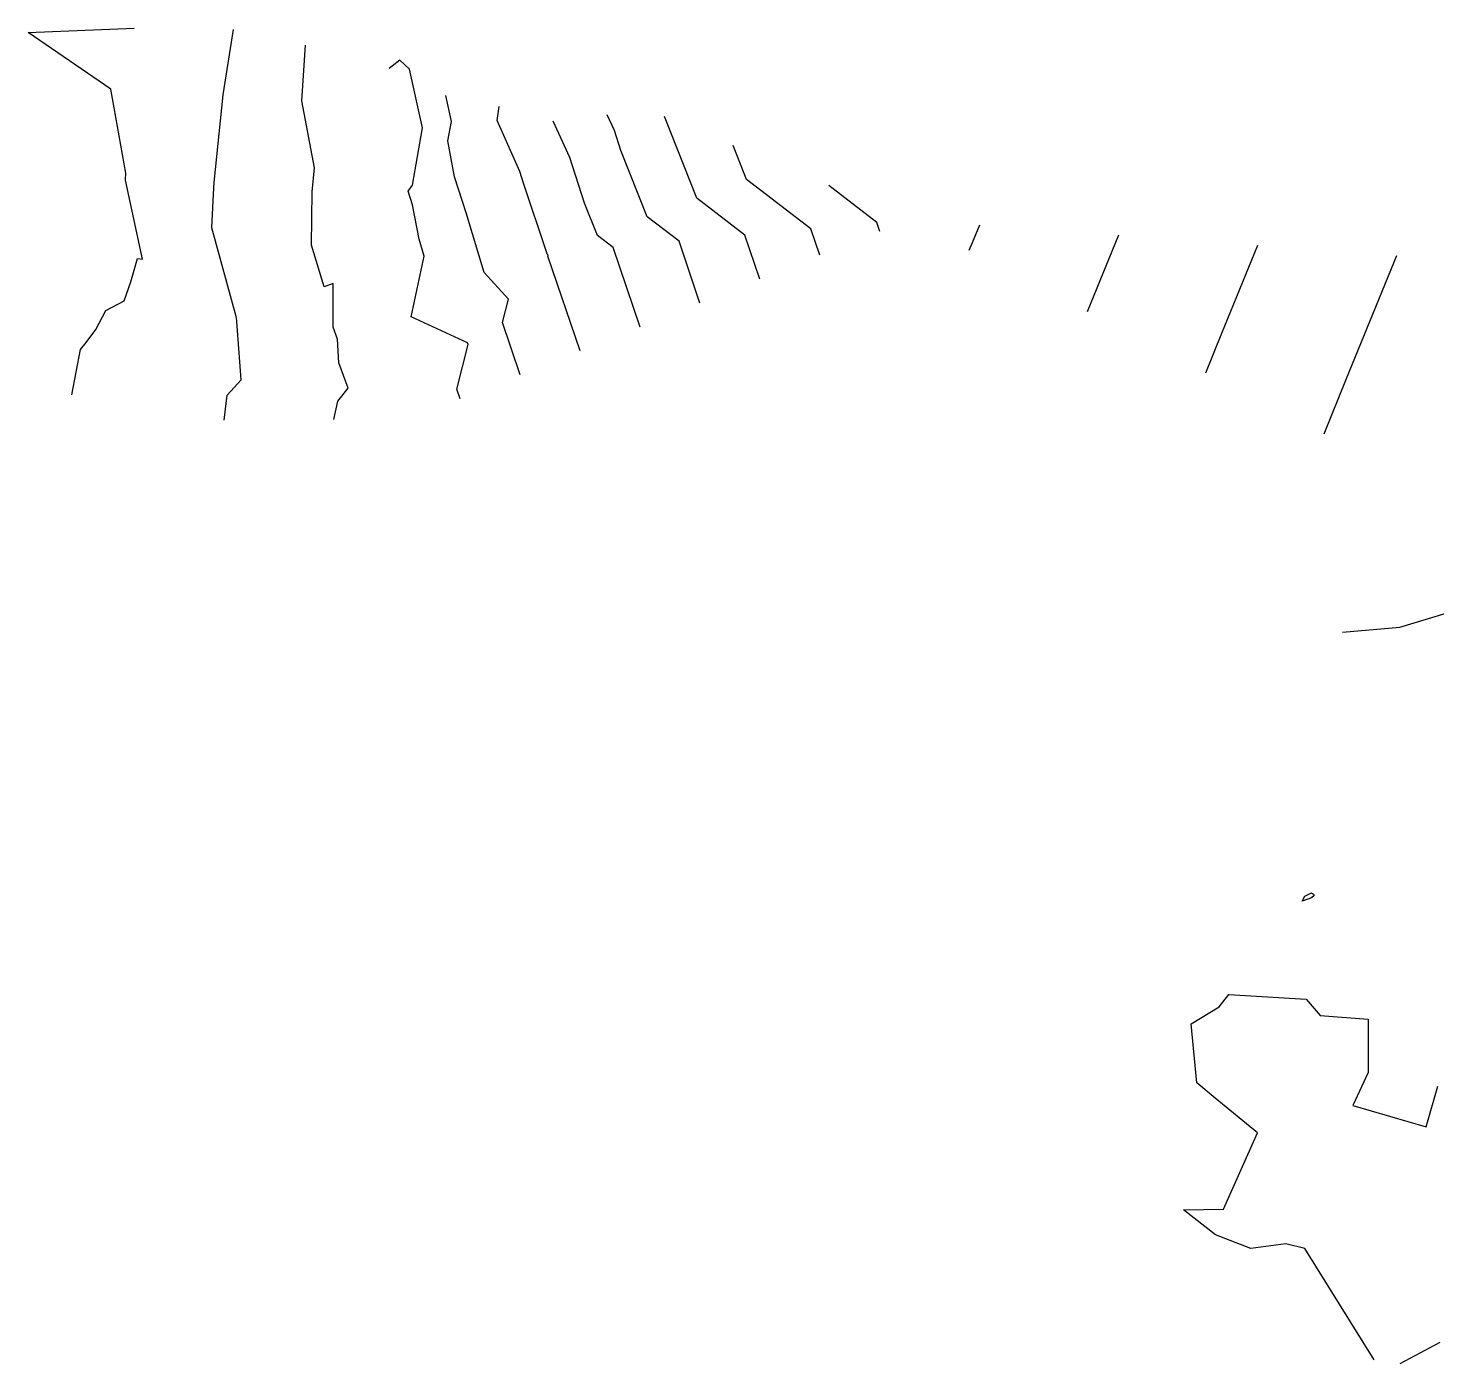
# Model space of a CAD drawing. Header units: metres. Extents: x 706150 to 707002, y 953723 to 954386.
# Drawn here: x 706150 to 706245.9, y 953820.5 to 953911.5 of the extents above; entities that cross this region are included whole.
import ezdxf

# ---------------------------------------------------------------- set-up
doc = ezdxf.new("R2010")
doc.units = ezdxf.units.M

msp = doc.modelspace()

# ---------------------------------------------------------------- linework, layer by layer
at = {"layer": 'CONTOUR_69'}
for points in [[(706236.9228, 953852.364, 69), (706237.3768, 953852.593, 69), (706237.5179, 953852.5176, 69), (706237.5589, 953852.4126, 69), (706237.3799, 953852.2487, 69), (706236.7509, 953852.0344, 69), (706236.9228, 953852.364, 69)], [(706241.656, 953820.776, 69), (706236.9294, 953828.3767, 69), (706235.6245, 953828.6959, 69), (706233.2541, 953828.359, 69), (706230.8506, 953829.299, 69), (706228.6602, 953831.003, 69), (706231.385, 953831.0464, 69), (706233.6964, 953836.249, 69), (706230.829, 953838.6157, 69), (706229.5815, 953839.646, 69), (706229.176, 953843.6725, 69), (706231.0806, 953844.8331, 69), (706231.7562, 953845.6771, 69), (706237.0264, 953845.3625, 69), (706237.974, 953844.2381, 69), (706241.2409, 953843.9961, 69), (706241.2315, 953840.3543, 69), (706240.2051, 953838.1043, 69), (706245.1936, 953836.6641, 69), (706245.9974, 953839.4336, 69)], [(706246.1238, 953821.9596, 69), (706243.395, 953820.5109, 69)]]:
    msp.add_polyline3d(points, dxfattribs=at)
at = {"layer": 'CONTOUR_70'}
msp.add_polyline3d([(706239.4996, 953870.3615, 70), (706243.3992, 953870.7073, 70), (706252.1109, 953873.33, 70)], dxfattribs=at)
at = {"layer": 'CONTOUR_71'}
msp.add_polyline3d([(706238.2346, 953883.8662, 71), (706239.774, 953887.635, 71), (706243.1972, 953896.0155, 71)], dxfattribs=at)
at = {"layer": 'CONTOUR_72'}
msp.add_polyline3d([(706230.1785, 953888.0345, 72), (706231.2785, 953890.7276, 72), (706233.7246, 953896.7161, 72)], dxfattribs=at)
at = {"layer": 'CONTOUR_73'}
msp.add_polyline3d([(706222.1224, 953892.2029, 73), (706222.783, 953893.8202, 73), (706224.252, 953897.4167, 73)], dxfattribs=at)
at = {"layer": 'CONTOUR_74'}
msp.add_polyline3d([(706214.0663, 953896.3712, 74), (706214.2875, 953896.9129, 74), (706214.7794, 953898.1173, 74)], dxfattribs=at)
at = {"layer": 'CONTOUR_75'}
msp.add_polyline3d([(706207.9817, 953897.6609, 75), (706207.779, 953898.2597, 75), (706204.4954, 953900.7799, 75)], dxfattribs=at)
at = {"layer": 'CONTOUR_76'}
msp.add_polyline3d([(706203.8966, 953896.0312, 76), (706203.2854, 953897.8362, 76), (706198.902, 953901.2006, 76), (706197.9806, 953903.5134, 76)], dxfattribs=at)
at = {"layer": 'CONTOUR_77'}
msp.add_polyline3d([(706199.8115, 953894.4016, 77), (706198.7919, 953897.4127, 77), (706195.516, 953899.9271, 77), (706193.3042, 953905.4786, 77)], dxfattribs=at)
at = {"layer": 'CONTOUR_78'}
msp.add_polyline3d([(706195.7264, 953892.7719, 78), (706194.2983, 953896.9892, 78), (706192.1299, 953898.6535, 78), (706190.3299, 953903.1716, 78), (706189.8944, 953904.5246, 78), (706189.401, 953905.601, 78)], dxfattribs=at)
at = {"layer": 'CONTOUR_79'}
msp.add_polyline3d([(706191.6413, 953891.1423, 79), (706189.8048, 953896.5657, 79), (706188.7438, 953897.38, 79), (706187.8631, 953899.5906, 79), (706186.8622, 953902.7, 79), (706185.7284, 953905.1738, 79)], dxfattribs=at)
at = {"layer": 'CONTOUR_80'}
msp.add_polyline3d([(706187.5561, 953889.5126, 80), (706185.3696, 953895.9699, 80), (706185.3861, 953896.0343, 80), (706185.3193, 953896.1075, 80), (706185.2704, 953896.2716, 80), (706183.704, 953900.9404, 80), (706183.4462, 953901.7502, 80), (706181.9035, 953905.2087, 80), (706182.0408, 953906.1646, 80)], dxfattribs=at)
at = {"layer": 'CONTOUR_81'}
msp.add_polyline3d([(706183.471, 953887.883, 81), (706182.2654, 953891.4434, 81), (706182.6742, 953893.0424, 81), (706181.0169, 953894.8585, 81), (706179.8041, 953898.928, 81), (706179.5469, 953899.6948, 81), (706179.0094, 953901.3831, 81), (706178.5575, 953903.8265, 81), (706178.794, 953905.1569, 81), (706178.4051, 953906.911, 81)], dxfattribs=at)
at = {"layer": 'CONTOUR_82'}
msp.add_polyline3d([(706179.3859, 953886.2534, 82), (706179.1612, 953886.917, 82), (706179.9378, 953889.9544, 82), (706179.8899, 953890.0738, 82), (706176.0608, 953891.8288, 82), (706176.9488, 953895.9775, 82), (706176.5994, 953897.1374, 82), (706176.1366, 953899.4633, 82), (706175.8398, 953900.3936, 82), (706176.1381, 953900.8056, 82), (706176.835, 953904.7254, 82), (706175.9486, 953908.723, 82), (706175.2822, 953909.322, 82), (706174.5466, 953908.7569, 82)], dxfattribs=at)
at = {"layer": 'CONTOUR_83'}
msp.add_polyline3d([(706170.7936, 953884.846, 83), (706171.0531, 953886.104, 83), (706171.7656, 953886.9865, 83), (706171.1342, 953888.6984, 83), (706171.0376, 953890.3253, 83), (706170.7305, 953891.1442, 83), (706170.7427, 953894.1119, 83), (706170.1295, 953893.8923, 83), (706169.2716, 953896.7138, 83), (706169.3188, 953900.35, 83), (706169.4782, 953902.0017, 83), (706168.6033, 953906.5634, 83), (706168.8594, 953910.358, 83)], dxfattribs=at)
at = {"layer": 'CONTOUR_84'}
msp.add_polyline3d([(706163.3098, 953884.7987, 84), (706163.5113, 953886.5039, 84), (706164.4734, 953887.5557, 84), (706164.1877, 953891.53, 84), (706164.1817, 953891.5815, 84), (706164.1241, 953891.8585, 84), (706162.4755, 953897.8971, 84), (706162.5979, 953900.1944, 84), (706162.6321, 953900.9948, 84), (706163.2421, 953906.9665, 84), (706163.9584, 953911.4247, 84)], dxfattribs=at)
at = {"layer": 'CONTOUR_85'}
msp.add_polyline3d([(706152.9435, 953886.5163, 85), (706153.527, 953889.6239, 85), (706153.9261, 953890.0855, 85), (706154.5668, 953890.978, 85), (706155.2463, 953892.2737, 85), (706156.511, 953892.9336, 85), (706156.9687, 953894.2217, 85), (706157.4182, 953895.8173, 85), (706157.7587, 953895.7781, 85), (706156.5861, 953901.1457, 85), (706156.5876, 953901.1755, 85), (706156.6068, 953901.624, 85), (706155.5923, 953907.3614, 85), (706149.9645, 953911.2148, 85), (706157.193, 953911.5058, 85)], dxfattribs=at)

doc.saveas('drawing.dxf')
